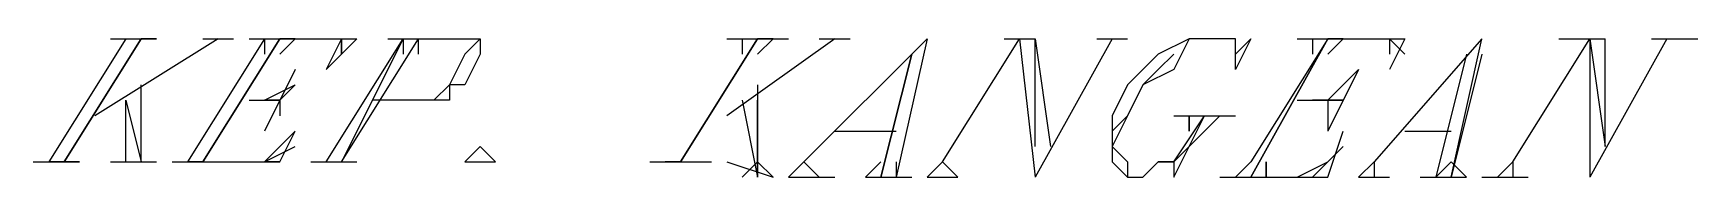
# Model space of a CAD drawing. Header units: millimetres. Extents: x 658 to 813, y 806 to 883.
# Drawn here: x 788.545 to 788.8734, y 866.6828 to 866.7102 of the extents above; entities that cross this region are included whole.
import ezdxf

# ---------------------------------------------------------------- set-up
doc = ezdxf.new("R2010")
doc.units = ezdxf.units.MM
doc.header["$LTSCALE"] = 0.1
doc.layers.add('TEXT', color=8, linetype='Continuous')

msp = doc.modelspace()

# ---------------------------------------------------------------- linework, layer by layer
at = {"layer": 'TEXT', "color": 7}
for points in [[(788.56329, 866.71017), (788.54809, 866.68585)], [(788.56633, 866.71017), (788.55113, 866.68585), (788.56633, 866.71017)], [(788.58153, 866.71017), (788.55721, 866.69497)], [(788.56025, 866.71017), (788.56937, 866.71017)], [(788.56937, 866.71017), (788.56633, 866.71017), (788.56937, 866.71017)], [(788.59065, 866.71017), (788.57545, 866.68585)], [(788.57849, 866.71017), (788.58457, 866.71017)], [(788.57849, 866.71017), (788.58153, 866.71017), (788.58457, 866.71017)], [(788.59369, 866.71017), (788.57849, 866.68585), (788.59369, 866.71017)], [(788.58761, 866.71017), (788.60889, 866.71017), (788.60281, 866.70409)], [(788.59065, 866.71017), (788.59065, 866.70713)], [(788.59369, 866.70713), (788.59673, 866.71017), (788.59369, 866.71017)], [(788.60281, 866.71017), (788.60889, 866.71017)], [(788.60585, 866.71017), (788.60585, 866.70713), (788.60585, 866.71017), (788.60281, 866.70409)], [(788.60281, 866.68585), (788.61801, 866.71017), (788.60585, 866.68585), (788.62105, 866.71017)], [(788.61497, 866.71017), (788.63017, 866.71017), (788.63321, 866.71017), (788.63321, 866.70713), (788.63017, 866.70105), (788.62713, 866.70105), (788.62713, 866.69801), (788.62105, 866.69801), (788.61193, 866.69801)], [(788.61497, 866.71017), (788.61801, 866.71017), (788.61801, 866.70713)], [(788.63017, 866.71017), (788.63321, 866.71017), (788.63017, 866.70713), (788.62713, 866.70105), (788.62409, 866.69801), (788.62105, 866.69801)], [(788.62105, 866.70713), (788.62105, 866.71017), (788.62409, 866.71017)], [(788.68793, 866.71017), (788.67273, 866.68585), (788.68793, 866.71017), (788.67273, 866.68585)], [(788.70313, 866.71017), (788.68185, 866.69497)], [(788.68185, 866.71017), (788.69401, 866.71017)], [(788.68489, 866.71017), (788.68489, 866.70713)], [(788.68793, 866.70713), (788.69097, 866.71017), (788.68793, 866.71017)], [(788.72137, 866.71017), (788.69705, 866.68585)], [(788.70009, 866.71017), (788.70617, 866.71017)], [(788.70313, 866.71017), (788.70617, 866.71017)], [(788.72137, 866.71017), (788.71529, 866.68281)], [(788.72441, 866.68585), (788.73961, 866.71017), (788.74265, 866.68281)], [(788.73657, 866.71017), (788.74265, 866.71017)], [(788.73657, 866.71017), (788.73961, 866.71017)], [(788.74265, 866.68889), (788.74265, 866.71017), (788.74569, 866.68889)], [(788.75785, 866.71017), (788.74265, 866.68281)], [(788.75481, 866.71017), (788.76089, 866.71017)], [(788.75481, 866.71017), (788.75785, 866.71017), (788.76089, 866.71017)], [(788.78217, 866.70713), (788.78521, 866.71017), (788.78217, 866.70409), (788.78217, 866.70713), (788.78217, 866.71017), (788.77913, 866.71017), (788.77609, 866.71017), (788.77305, 866.71017), (788.76697, 866.70713), (788.76393, 866.70409), (788.76089, 866.70105), (788.75785, 866.69497), (788.75785, 866.69193), (788.75785, 866.68889), (788.75785, 866.68585), (788.76089, 866.68281), (788.76393, 866.68281), (788.76697, 866.68585), (788.77001, 866.68585), (788.77001, 866.68281), (788.77609, 866.69497)], [(788.77609, 866.71017), (788.77305, 866.71017), (788.77001, 866.70409), (788.76393, 866.70105), (788.76089, 866.69497), (788.75785, 866.68889), (788.76089, 866.68585), (788.76089, 866.68281)], [(788.80041, 866.71017), (788.78521, 866.68281), (788.80041, 866.71017), (788.78521, 866.68585)], [(788.79433, 866.71017), (788.81561, 866.71017), (788.81257, 866.70409)], [(788.79737, 866.71017), (788.79737, 866.70713)], [(788.80041, 866.70713), (788.80345, 866.71017), (788.80041, 866.71017)], [(788.80953, 866.71017), (788.81561, 866.71017)], [(788.83081, 866.71017), (788.80953, 866.68585)], [(788.81561, 866.70713), (788.81257, 866.71017), (788.81257, 866.70713)], [(788.81561, 866.71017), (788.81257, 866.70409)], [(788.83081, 866.70713), (788.82473, 866.68281), (788.83081, 866.71017)], [(788.83689, 866.68585), (788.85209, 866.71017), (788.85209, 866.68281)], [(788.84601, 866.71017), (788.85513, 866.71017)], [(788.85209, 866.71017), (788.85513, 866.68889), (788.85513, 866.71017)], [(788.86729, 866.71017), (788.85209, 866.68281)], [(788.86425, 866.71017), (788.87337, 866.71017)], [(788.86729, 866.71017), (788.87033, 866.71017)], [(788.63321, 866.70713), (788.63017, 866.70105), (788.62713, 866.70105)], [(788.71833, 866.70713), (788.71225, 866.68281), (788.71833, 866.70713)], [(788.77001, 866.70713), (788.76697, 866.70409), (788.76393, 866.70105), (788.76089, 866.69497), (788.75785, 866.69193), (788.75785, 866.68889)], [(788.82777, 866.70713), (788.82169, 866.68281)], [(788.59673, 866.70409), (788.59065, 866.69193)], [(788.59673, 866.70409), (788.59369, 866.69801), (788.59065, 866.69193)], [(788.80649, 866.70409), (788.80041, 866.69193)], [(788.80649, 866.70409), (788.80041, 866.69801), (788.80041, 866.69193)], [(788.56329, 866.68585), (788.56329, 866.69801), (788.56633, 866.68585), (788.56633, 866.70105)], [(788.58761, 866.69801), (788.59369, 866.69801)], [(788.59369, 866.69801), (788.59065, 866.69801), (788.59673, 866.70105), (788.59369, 866.69801), (788.59369, 866.69497)], [(788.68489, 866.69801), (788.68793, 866.68281), (788.68793, 866.69801)], [(788.68793, 866.70105), (788.68793, 866.68281)], [(788.79433, 866.69801), (788.80345, 866.69801)], [(788.80345, 866.69801), (788.79737, 866.69801), (788.80041, 866.69801)], [(788.80345, 866.70105), (788.80041, 866.69801), (788.80041, 866.69497)], [(788.77609, 866.69193), (788.77001, 866.68585), (788.77609, 866.69497)], [(788.77001, 866.69497), (788.78217, 866.69497)], [(788.77305, 866.69497), (788.77305, 866.69193), (788.77305, 866.69497)], [(788.77913, 866.69497), (788.77609, 866.69193), (788.77913, 866.69497)], [(788.57241, 866.68585), (788.59369, 866.68585), (788.59673, 866.69193)], [(788.59065, 866.68585), (788.59673, 866.69193)], [(788.70313, 866.69193), (788.71529, 866.69193)], [(788.77913, 866.68281), (788.80041, 866.68281), (788.80345, 866.69193)], [(788.80041, 866.68281), (788.80345, 866.69193)], [(788.81561, 866.69193), (788.82473, 866.69193)], [(788.58761, 866.68585), (788.59369, 866.68585), (788.59065, 866.68585), (788.59673, 866.68889)], [(788.63321, 866.68889), (788.63017, 866.68585), (788.63321, 866.68585), (788.63625, 866.68585), (788.63321, 866.68889)], [(788.79433, 866.68281), (788.80041, 866.68585), (788.79737, 866.68281), (788.80345, 866.68889)], [(788.54505, 866.68585), (788.55417, 866.68585)], [(788.54505, 866.68585), (788.55113, 866.68585), (788.54809, 866.68585)], [(788.55417, 866.68585), (788.55113, 866.68585)], [(788.56025, 866.68585), (788.56937, 866.68585)], [(788.56025, 866.68585), (788.56633, 866.68585), (788.56937, 866.68585)], [(788.57849, 866.68585), (788.57545, 866.68585), (788.57849, 866.68585)], [(788.59977, 866.68585), (788.60889, 866.68585)], [(788.59977, 866.68585), (788.60281, 866.68585), (788.60585, 866.68585), (788.60889, 866.68585)], [(788.66665, 866.68585), (788.67881, 866.68585)], [(788.67273, 866.68585), (788.66969, 866.68585), (788.67273, 866.68585)], [(788.68185, 866.68585), (788.69097, 866.68281)], [(788.68489, 866.68281), (788.68793, 866.68585), (788.69097, 866.68281)], [(788.69401, 866.68281), (788.69705, 866.68585), (788.70009, 866.68281)], [(788.71225, 866.68585), (788.70921, 866.68281), (788.71225, 866.68585)], [(788.71529, 866.68585), (788.71529, 866.68281)], [(788.72137, 866.68281), (788.72441, 866.68585), (788.72745, 866.68281)], [(788.77001, 866.68585), (788.76697, 866.68585)], [(788.78521, 866.68585), (788.78217, 866.68281), (788.78521, 866.68585)], [(788.78825, 866.68585), (788.78825, 866.68281), (788.78825, 866.68585)], [(788.80649, 866.68281), (788.80953, 866.68585), (788.80953, 866.68281)], [(788.82473, 866.68585), (788.82169, 866.68281), (788.82473, 866.68585), (788.82777, 866.68281)], [(788.83385, 866.68281), (788.83689, 866.68585), (788.83689, 866.68281)], [(788.69401, 866.68281), (788.70313, 866.68281)], [(788.70921, 866.68281), (788.71833, 866.68281)], [(788.72137, 866.68281), (788.72745, 866.68281)], [(788.80649, 866.68281), (788.81257, 866.68281)], [(788.81865, 866.68281), (788.82777, 866.68281)], [(788.83081, 866.68281), (788.83993, 866.68281)]]:
    msp.add_lwpolyline(points, dxfattribs=at)

doc.saveas('drawing.dxf')
